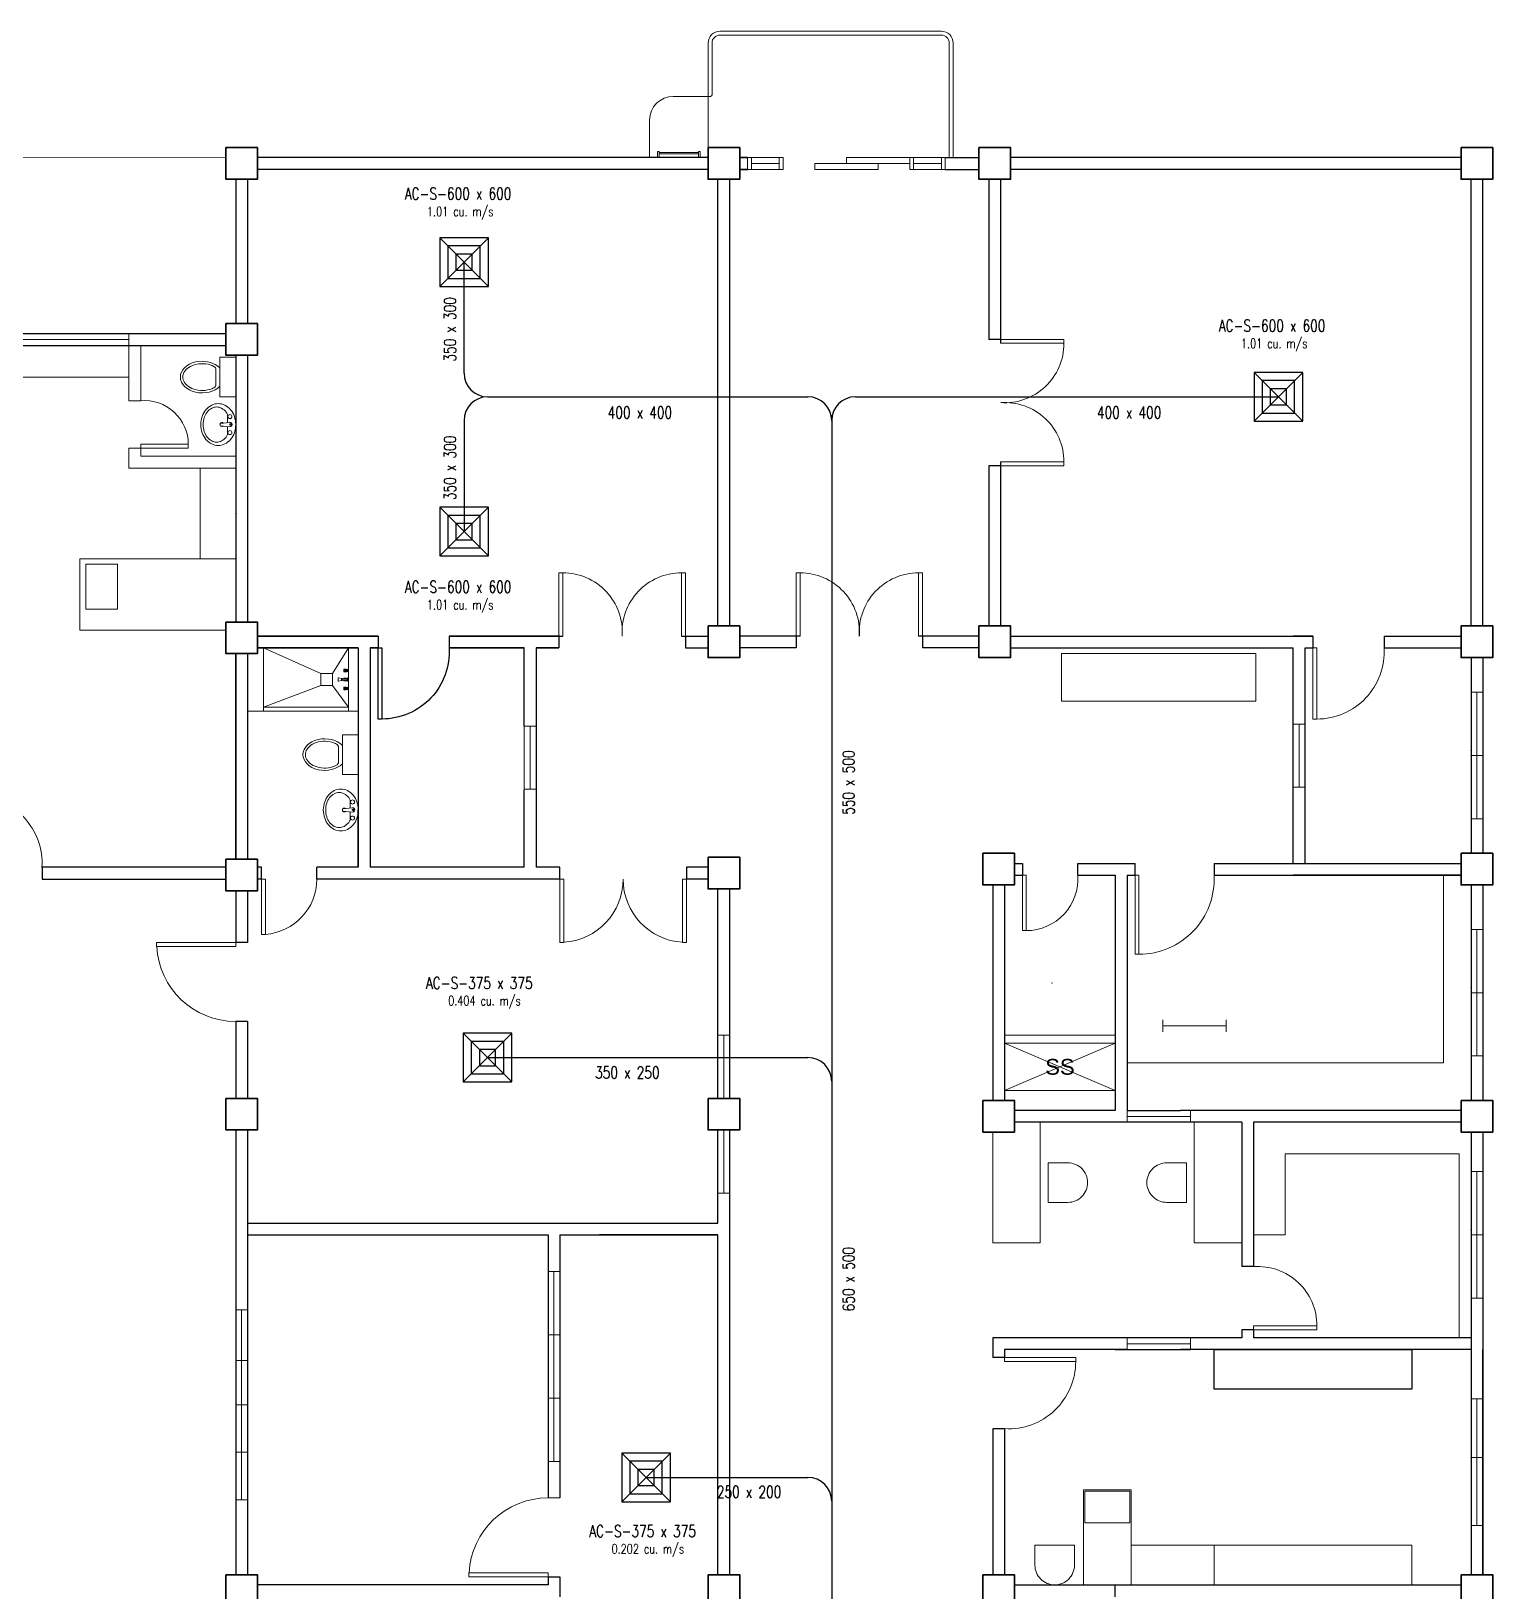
# Model space of a CAD drawing. Header units: millimetres. Extents: x 63005 to 126950, y 36019 to 74749.
# Drawn here: x 63220.82 to 63239.31, y 36254.01 to 36273.74 of the extents above; entities that cross this region are included whole.
import ezdxf

# ---------------------------------------------------------------- set-up
doc = ezdxf.new("R2010")
doc.units = ezdxf.units.MM
doc.header["$LTSCALE"] = 0.04
for name, color, linetype in [('ahu line', 150, 'Continuous'), ('diffuser', 7, 'Continuous'), ('ducting label', 7, 'Continuous'), ('Legends', 7, 'Continuous')]:
    doc.layers.add(name, color=color, linetype=linetype)
doc.layers.get('Legends').off()
doc.styles.add('Arch-Dim', font='simplex.shx', dxfattribs={"width": 0.75})
doc.styles.add('SWISSLT175', font='swissl.ttf', dxfattribs={"height": 0.175})

# ---------------------------------------------------------------- blocks, each defined once
blk = doc.blocks.new('dr 900')
at = {"ltscale": 0.03}
blk.add_lwpolyline([(0, 0), (0.05, 0), (0.05, 0.9), (0, 0.9)], close=True, dxfattribs=at)
blk.add_arc((0.05, 0.049), 0.851, 356.7268, 90, dxfattribs=at)
blk = doc.blocks.new('AC-S-12')
at = {"layer": 'diffuser', "color": 30}
for p, q in [((-0.15, 0.15), (0.15, -0.15)), ((0.15, 0.15), (-0.15, -0.15)), ((-0.15, 0.15), (-0.15, -0.15)), ((0.15, 0.15), (-0.15, 0.15)), ((-0.1, 0.1), (-0.1, -0.1)), ((0.1, 0.1), (-0.1, 0.1)), ((0.1, -0.1), (0.1, 0.1)), ((0.15, -0.15), (0.15, 0.15)), ((-0.05, 0.05), (-0.05, -0.05)), ((0.05, 0.05), (-0.05, 0.05)), ((0.05, -0.05), (0.05, 0.05)), ((-0.05, -0.05), (0.05, -0.05)), ((-0.15, -0.15), (0.15, -0.15)), ((-0.1, -0.1), (0.1, -0.1))]:
    blk.add_line(p, q, dxfattribs=at)
for points in [[(-0.3582, 0.3582, 0, 0.0447, 0), (-0.2951, 0.295, 0, 0, 0), (-0.15, 0.15, 0, 0, 0)], [(0.3582, 0.3582, 0, 0.0447, 0), (0.2951, 0.295, 0, 0, 0), (0.15, 0.15, 0, 0, 0)], [(-0.3582, -0.3582, 0, 0.0447, 0), (-0.2951, -0.295, 0, 0, 0), (-0.15, -0.15, 0, 0, 0)], [(0.3582, -0.3582, 0, 0.0447, 0), (0.2951, -0.295, 0, 0, 0), (0.15, -0.15, 0, 0, 0)]]:
    blk.add_lwpolyline(points, format="xyseb", dxfattribs=at)
blk = doc.blocks.new('fcu')
at = {"layer": 'diffuser', "xscale": 2.052644456280903, "yscale": 2.052644456280903, "zscale": 2.052644456280903}
blk.add_blockref('AC-S-12', (0, 0), dxfattribs=at)

msp = doc.modelspace()

# ---------------------------------------------------------------- linework, layer by layer
at = {"color": 8, "lineweight": 9}
for p, q in [((63228.94, 36272.911), (63229.41, 36272.911)), ((63229.38, 36272.738), (63229.38, 36272.263)), ((63228.64, 36272.136), (63228.64, 36272.611)), ((63223.28, 36272.136), (63207.955, 36272.135)), ((63228.76, 36272.214), (63228.74, 36272.214)), ((63228.74, 36272.214), (63228.74, 36272.133)), ((63228.76, 36272.134), (63228.76, 36272.214)), ((63229.01, 36272.203), (63228.76, 36272.203)), ((63229.01, 36272.183), (63228.76, 36272.183)), ((63229.01, 36272.203), (63229.26, 36272.203)), ((63229.01, 36272.183), (63229.26, 36272.183)), ((63229.26, 36272.133), (63229.26, 36272.213)), ((63229.26, 36272.213), (63229.28, 36272.213)), ((63229.28, 36272.213), (63229.28, 36272.133)), ((63222.055, 36269.836), (63219.955, 36269.838)), ((63222.055, 36269.761), (63222.055, 36269.911)), ((63222.055, 36269.761), (63222.205, 36269.761)), ((63223.205, 36269.611), (63223.405, 36269.611)), ((63223.205, 36269.111), (63223.205, 36269.611)), ((63223.405, 36269.638), (63223.405, 36268.361)), ((63223.405, 36269.611), (63223.405, 36269.111)), ((63223.155, 36269.27), (63223.155, 36269.451)), ((63223.405, 36269.111), (63223.205, 36269.111)), ((63223.208, 36268.775), (63223.329, 36268.788)), ((63223.208, 36268.746), (63223.329, 36268.733)), ((63223.755, 36265.936), (63223.755, 36265.136)), ((63224.83, 36265.936), (63224.83, 36265.136)), ((63239.03, 36265.173), (63239.03, 36265.813)), ((63239.18, 36265.173), (63239.18, 36265.813)), ((63224.772, 36265.662), (63224.772, 36265.636)), ((63224.772, 36265.662), (63224.773, 36265.662)), ((63224.772, 36265.636), (63224.773, 36265.636)), ((63224.773, 36265.662), (63224.775, 36265.666)), ((63224.773, 36265.662), (63224.773, 36265.636)), ((63224.773, 36265.636), (63224.775, 36265.632)), ((63224.775, 36265.666), (63224.775, 36265.632)), ((63224.775, 36265.666), (63224.797, 36265.666)), ((63224.775, 36265.632), (63224.797, 36265.632)), ((63224.784, 36265.662), (63224.796, 36265.662)), ((63224.784, 36265.655), (63224.796, 36265.655)), ((63224.784, 36265.643), (63224.796, 36265.643)), ((63224.784, 36265.636), (63224.796, 36265.636)), ((63224.797, 36265.666), (63224.801, 36265.664)), ((63224.797, 36265.662), (63224.797, 36265.655)), ((63224.797, 36265.636), (63224.797, 36265.643)), ((63224.797, 36265.632), (63224.801, 36265.635)), ((63224.803, 36265.663), (63224.809, 36265.663)), ((63224.803, 36265.635), (63224.809, 36265.635)), ((63224.809, 36265.663), (63224.811, 36265.662)), ((63224.809, 36265.663), (63224.809, 36265.635)), ((63224.809, 36265.635), (63224.811, 36265.636)), ((63224.811, 36265.662), (63224.811, 36265.636)), ((63224.823, 36265.661), (63224.811, 36265.661)), ((63224.823, 36265.638), (63224.811, 36265.638)), ((63224.83, 36265.666), (63224.823, 36265.663)), ((63224.823, 36265.663), (63224.823, 36265.636)), ((63224.83, 36265.632), (63224.823, 36265.636)), ((63224.83, 36265.666), (63224.83, 36265.632)), ((63224.83, 36265.666), (63224.83, 36265.632)), ((63224.83, 36265.666), (63224.83, 36265.666)), ((63224.83, 36265.632), (63224.83, 36265.632)), ((63224.699, 36265.516), (63224.699, 36265.555)), ((63224.745, 36265.548), (63224.703, 36265.556)), ((63224.745, 36265.523), (63224.703, 36265.515)), ((63224.753, 36265.548), (63224.745, 36265.548)), ((63224.745, 36265.548), (63224.745, 36265.523)), ((63224.745, 36265.548), (63224.745, 36265.523)), ((63224.745, 36265.523), (63224.753, 36265.523)), ((63224.753, 36265.523), (63224.753, 36265.548)), ((63224.753, 36265.543), (63224.815, 36265.543)), ((63224.815, 36265.528), (63224.753, 36265.528)), ((63224.772, 36265.549), (63224.772, 36265.543)), ((63224.772, 36265.549), (63224.773, 36265.549)), ((63224.772, 36265.528), (63224.772, 36265.522)), ((63224.772, 36265.522), (63224.773, 36265.522)), ((63224.772, 36265.435), (63224.773, 36265.435)), ((63224.772, 36265.435), (63224.772, 36265.409)), ((63224.772, 36265.409), (63224.773, 36265.409)), ((63224.773, 36265.549), (63224.775, 36265.552)), ((63224.773, 36265.549), (63224.773, 36265.543)), ((63224.773, 36265.528), (63224.773, 36265.522)), ((63224.773, 36265.522), (63224.775, 36265.519)), ((63224.773, 36265.435), (63224.775, 36265.439)), ((63224.773, 36265.435), (63224.773, 36265.409)), ((63224.773, 36265.409), (63224.775, 36265.405)), ((63224.775, 36265.552), (63224.775, 36265.543)), ((63224.775, 36265.552), (63224.797, 36265.552)), ((63224.775, 36265.528), (63224.775, 36265.519)), ((63224.775, 36265.519), (63224.797, 36265.519)), ((63224.775, 36265.439), (63224.797, 36265.439)), ((63224.775, 36265.439), (63224.775, 36265.405)), ((63224.775, 36265.405), (63224.797, 36265.405)), ((63224.784, 36265.549), (63224.796, 36265.549)), ((63224.784, 36265.522), (63224.796, 36265.522)), ((63224.784, 36265.435), (63224.796, 36265.435)), ((63224.784, 36265.428), (63224.796, 36265.428)), ((63224.784, 36265.416), (63224.796, 36265.416)), ((63224.784, 36265.409), (63224.796, 36265.409)), ((63224.797, 36265.552), (63224.801, 36265.55)), ((63224.797, 36265.549), (63224.797, 36265.543)), ((63224.797, 36265.522), (63224.797, 36265.528)), ((63224.797, 36265.519), (63224.801, 36265.521)), ((63224.797, 36265.439), (63224.801, 36265.436)), ((63224.797, 36265.435), (63224.797, 36265.428)), ((63224.797, 36265.409), (63224.797, 36265.416)), ((63224.797, 36265.405), (63224.801, 36265.407)), ((63224.803, 36265.55), (63224.809, 36265.55)), ((63224.803, 36265.521), (63224.809, 36265.521)), ((63224.803, 36265.436), (63224.809, 36265.436)), ((63224.803, 36265.408), (63224.809, 36265.408)), ((63224.809, 36265.55), (63224.809, 36265.543)), ((63224.809, 36265.55), (63224.811, 36265.549)), ((63224.809, 36265.528), (63224.809, 36265.521)), ((63224.809, 36265.521), (63224.811, 36265.522)), ((63224.809, 36265.436), (63224.809, 36265.408)), ((63224.809, 36265.436), (63224.811, 36265.435)), ((63224.809, 36265.408), (63224.811, 36265.409)), ((63224.811, 36265.549), (63224.811, 36265.543)), ((63224.815, 36265.547), (63224.811, 36265.547)), ((63224.811, 36265.528), (63224.811, 36265.522)), ((63224.815, 36265.524), (63224.811, 36265.524)), ((63224.811, 36265.435), (63224.811, 36265.409)), ((63224.823, 36265.433), (63224.811, 36265.433)), ((63224.823, 36265.411), (63224.811, 36265.411)), ((63224.815, 36265.518), (63224.815, 36265.553)), ((63224.815, 36265.553), (63224.825, 36265.553)), ((63224.815, 36265.543), (63224.815, 36265.528)), ((63224.825, 36265.518), (63224.815, 36265.518)), ((63224.83, 36265.439), (63224.823, 36265.436)), ((63224.823, 36265.436), (63224.823, 36265.408)), ((63224.83, 36265.405), (63224.823, 36265.408)), ((63224.825, 36265.553), (63224.83, 36265.564)), ((63224.825, 36265.518), (63224.825, 36265.553)), ((63224.825, 36265.553), (63224.825, 36265.518)), ((63224.83, 36265.507), (63224.825, 36265.518)), ((63224.83, 36265.564), (63224.83, 36265.507)), ((63224.83, 36265.439), (63224.83, 36265.439)), ((63224.83, 36265.439), (63224.83, 36265.405)), ((63224.83, 36265.439), (63224.83, 36265.405)), ((63224.83, 36265.405), (63224.83, 36265.405)), ((63239.03, 36264.575), (63239.03, 36265.375)), ((63239.03, 36265.375), (63239.18, 36265.375)), ((63239.105, 36265.375), (63239.105, 36263.775)), ((63239.18, 36265.375), (63239.18, 36263.775)), ((63239.18, 36264.037), (63239.18, 36265.237)), ((63223.755, 36265.136), (63223.555, 36265.136)), ((63227.205, 36264.548), (63227.205, 36265.048)), ((63236.78, 36264.16), (63236.78, 36265.036)), ((63236.93, 36264.573), (63236.93, 36265.073)), ((63239.03, 36263.973), (63239.03, 36265.173)), ((63239.18, 36263.973), (63239.18, 36265.173)), ((63224.955, 36264.836), (63224.755, 36264.836)), ((63224.755, 36264.836), (63224.755, 36264.336)), ((63224.955, 36264.336), (63224.955, 36264.836)), ((63227.055, 36264.135), (63227.055, 36264.948)), ((63227.205, 36264.948), (63227.055, 36264.948)), ((63227.13, 36264.948), (63227.13, 36264.148)), ((63236.93, 36264.973), (63236.78, 36264.973)), ((63236.855, 36264.973), (63236.855, 36264.173)), ((63224.705, 36264.676), (63224.705, 36264.495)), ((63227.205, 36264.548), (63227.205, 36264.048)), ((63236.93, 36264.573), (63236.93, 36264.073)), ((63239.03, 36264.575), (63239.18, 36264.575)), ((63224.755, 36264.336), (63224.955, 36264.336)), ((63227.205, 36264.148), (63227.055, 36264.148)), ((63236.93, 36264.173), (63236.78, 36264.173)), ((63224.758, 36263.9), (63224.879, 36263.913)), ((63224.758, 36263.871), (63224.879, 36263.858)), ((63239.18, 36263.775), (63239.03, 36263.775)), ((63238.68, 36260.686), (63238.68, 36263.061)), ((63239.03, 36262.298), (63239.03, 36262.938)), ((63239.18, 36262.298), (63239.18, 36262.938)), ((63239.03, 36261.575), (63239.03, 36262.375)), ((63239.03, 36262.375), (63239.18, 36262.375)), ((63239.03, 36262.298), (63239.03, 36261.098)), ((63239.105, 36262.375), (63239.105, 36260.775)), ((63239.18, 36262.375), (63239.18, 36260.775)), ((63239.18, 36262.298), (63239.18, 36261.098)), ((63239.18, 36261.037), (63239.18, 36262.237)), ((63239.03, 36261.575), (63239.18, 36261.575)), ((63235.132, 36261.082), (63235.132, 36261.232)), ((63235.932, 36261.157), (63235.132, 36261.157)), ((63235.932, 36261.082), (63235.932, 36261.232)), ((63229.655, 36261.039), (63229.505, 36261.039)), ((63229.58, 36261.039), (63229.58, 36260.239)), ((63233.13, 36261.036), (63234.53, 36261.036)), ((63233.13, 36260.936), (63234.53, 36260.336)), ((63234.53, 36260.936), (63233.13, 36260.336)), ((63238.68, 36260.686), (63234.68, 36260.686)), ((63239.18, 36260.775), (63239.03, 36260.775)), ((63233.13, 36260.336), (63234.53, 36260.336)), ((63229.655, 36260.239), (63229.505, 36260.239)), ((63234.68, 36259.936), (63234.68, 36260.086)), ((63235.48, 36259.936), (63235.48, 36260.086)), ((63235.48, 36260.011), (63234.68, 36260.011)), ((63229.655, 36259.839), (63229.505, 36259.839)), ((63229.58, 36259.839), (63229.58, 36259.039)), ((63239.03, 36257.211), (63239.03, 36259.813)), ((63239.18, 36259.173), (63239.18, 36259.813)), ((63239.03, 36258.512), (63239.03, 36259.312)), ((63239.03, 36259.312), (63239.18, 36259.312)), ((63239.105, 36259.312), (63239.105, 36257.712)), ((63239.18, 36259.312), (63239.18, 36257.712)), ((63239.18, 36257.973), (63239.18, 36259.173)), ((63229.655, 36259.039), (63229.505, 36259.039)), ((63239.03, 36258.512), (63239.18, 36258.512)), ((63227.355, 36257.248), (63227.355, 36258.048)), ((63227.355, 36258.048), (63227.505, 36258.048)), ((63227.43, 36258.048), (63227.43, 36255.648)), ((63239.18, 36257.973), (63239.18, 36257.211)), ((63239.18, 36257.712), (63239.03, 36257.712)), ((63223.405, 36257.562), (63223.555, 36257.562)), ((63223.405, 36256.362), (63223.405, 36257.562)), ((63223.48, 36255.162), (63223.48, 36257.562)), ((63223.555, 36257.562), (63223.555, 36255.162)), ((63227.505, 36257.248), (63227.355, 36257.248)), ((63227.505, 36256.848), (63227.505, 36257.248)), ((63234.68, 36257.061), (63234.68, 36257.211)), ((63235.48, 36257.136), (63234.68, 36257.136)), ((63235.48, 36257.061), (63235.48, 36257.211)), ((63239.18, 36257.211), (63239.18, 36257.061)), ((63223.405, 36256.924), (63223.555, 36256.924)), ((63239.03, 36256.298), (63239.03, 36257.061)), ((63239.18, 36256.298), (63239.18, 36257.061)), ((63227.505, 36256.848), (63227.505, 36256.448)), ((63223.405, 36256.362), (63223.405, 36255.162)), ((63223.405, 36256.362), (63223.555, 36256.362)), ((63227.505, 36256.448), (63227.355, 36256.448)), ((63227.355, 36256.448), (63227.355, 36255.648)), ((63239.18, 36256.437), (63239.03, 36256.437)), ((63239.03, 36256.437), (63239.03, 36254.837)), ((63239.105, 36256.437), (63239.105, 36254.837)), ((63239.18, 36255.637), (63239.18, 36256.437)), ((63239.03, 36255.098), (63239.03, 36256.298)), ((63239.18, 36255.098), (63239.18, 36256.298)), ((63223.405, 36255.762), (63223.555, 36255.762)), ((63227.355, 36255.648), (63227.505, 36255.648)), ((63239.03, 36255.698), (63239.18, 36255.698)), ((63223.555, 36255.162), (63223.405, 36255.162)), ((63227.355, 36255.186), (63227.505, 36255.186)), ((63234.73, 36254.086), (63234.73, 36255.286)), ((63239.03, 36254.837), (63239.18, 36254.837))]:
    msp.add_line(p, q, dxfattribs=at)
at = {"color": 8, "lineweight": 25}
for p, q in [((63229.38, 36272.136), (63223.68, 36272.136)), ((63229.78, 36272.136), (63229.88, 36272.136)), ((63229.78, 36272.136), (63229.88, 36272.136)), ((63229.88, 36272.136), (63229.78, 36272.136)), ((63232.38, 36272.136), (63232.805, 36272.136)), ((63238.905, 36272.136), (63233.205, 36272.136)), ((63229.38, 36271.986), (63223.68, 36271.986)), ((63229.78, 36271.986), (63229.88, 36271.986)), ((63229.88, 36271.986), (63229.78, 36271.986)), ((63232.38, 36271.986), (63232.805, 36271.986)), ((63238.905, 36271.986), (63233.205, 36271.986)), ((63223.405, 36271.863), (63223.405, 36270.038)), ((63223.555, 36271.863), (63223.555, 36270.038)), ((63229.505, 36266.213), (63229.505, 36271.863)), ((63229.655, 36266.213), (63229.655, 36271.863)), ((63232.93, 36271.863), (63232.93, 36269.838)), ((63233.08, 36271.863), (63233.08, 36269.788)), ((63239.03, 36266.213), (63239.03, 36271.863)), ((63239.18, 36266.213), (63239.18, 36271.863)), ((63219.955, 36269.911), (63223.28, 36269.911)), ((63219.955, 36269.761), (63223.28, 36269.761)), ((63233.08, 36269.838), (63232.93, 36269.838)), ((63223.405, 36269.638), (63223.405, 36266.263)), ((63223.555, 36269.638), (63223.555, 36266.263)), ((63223.555, 36269.638), (63223.555, 36266.263)), ((63223.405, 36268.211), (63223.405, 36266.263)), ((63232.93, 36268.238), (63232.93, 36266.213)), ((63233.08, 36268.238), (63232.93, 36268.238)), ((63233.08, 36268.288), (63233.08, 36266.213)), ((63223.68, 36266.086), (63225.205, 36266.086)), ((63225.205, 36266.086), (63223.68, 36266.086)), ((63225.205, 36266.086), (63225.205, 36265.936)), ((63226.105, 36266.086), (63227.543, 36266.086)), ((63227.505, 36266.086), (63226.105, 36266.086)), ((63226.105, 36266.086), (63226.105, 36265.936)), ((63227.493, 36266.086), (63227.493, 36265.936)), ((63229.043, 36266.086), (63229.38, 36266.086)), ((63229.093, 36266.086), (63229.093, 36265.936)), ((63230.543, 36266.086), (63229.78, 36266.086)), ((63230.493, 36266.086), (63230.493, 36265.936)), ((63232.805, 36266.086), (63232.043, 36266.086)), ((63232.093, 36266.086), (63232.093, 36265.936)), ((63233.205, 36266.086), (63237.03, 36266.086)), ((63233.38, 36266.086), (63237.03, 36266.086)), ((63237.03, 36266.086), (63236.78, 36266.086)), ((63237.03, 36266.086), (63237.03, 36265.936)), ((63237.93, 36266.086), (63238.905, 36266.086)), ((63237.93, 36266.086), (63238.905, 36266.086)), ((63237.93, 36266.086), (63237.93, 36265.936)), ((63223.405, 36265.863), (63223.405, 36263.263)), ((63223.405, 36263.263), (63223.405, 36265.863)), ((63223.555, 36265.863), (63223.555, 36263.263)), ((63223.555, 36265.863), (63223.555, 36263.263)), ((63223.68, 36265.936), (63224.955, 36265.936)), ((63224.955, 36265.936), (63223.68, 36265.936)), ((63224.955, 36265.936), (63224.955, 36263.161)), ((63225.105, 36265.936), (63225.205, 36265.936)), ((63225.105, 36265.936), (63225.105, 36263.161)), ((63225.205, 36265.936), (63225.105, 36265.936)), ((63226.105, 36265.936), (63227.055, 36265.936)), ((63227.055, 36265.936), (63226.105, 36265.936)), ((63227.055, 36264.948), (63227.055, 36265.936)), ((63227.205, 36265.936), (63227.493, 36265.936)), ((63227.493, 36265.936), (63227.205, 36265.936)), ((63227.205, 36265.936), (63227.205, 36263.161)), ((63229.093, 36265.936), (63229.38, 36265.936)), ((63230.493, 36265.936), (63229.78, 36265.936)), ((63232.805, 36265.936), (63232.093, 36265.936)), ((63233.205, 36265.936), (63236.78, 36265.936)), ((63233.38, 36265.936), (63236.78, 36265.936)), ((63236.78, 36263.211), (63236.78, 36265.936)), ((63236.78, 36264.961), (63236.78, 36265.936)), ((63236.93, 36265.936), (63237.03, 36265.936)), ((63236.93, 36265.936), (63237.03, 36265.936)), ((63236.93, 36263.211), (63236.93, 36265.936)), ((63236.93, 36264.961), (63236.93, 36265.936)), ((63237.93, 36265.936), (63238.905, 36265.936)), ((63237.93, 36265.936), (63238.905, 36265.936)), ((63239.03, 36265.813), (63239.03, 36263.338)), ((63239.18, 36265.813), (63239.18, 36263.338)), ((63227.055, 36263.161), (63227.055, 36264.135)), ((63224.955, 36263.161), (63224.955, 36263.886)), ((63239.03, 36263.973), (63239.03, 36263.338)), ((63239.18, 36263.973), (63239.18, 36263.338)), ((63223.28, 36263.161), (63220.955, 36263.161)), ((63220.955, 36263.161), (63220.955, 36263.011)), ((63223.73, 36263.161), (63223.68, 36263.161)), ((63223.73, 36263.011), (63223.73, 36263.161)), ((63224.955, 36263.161), (63224.43, 36263.161)), ((63224.955, 36263.161), (63224.855, 36263.161)), ((63227.055, 36263.161), (63225.105, 36263.161)), ((63227.505, 36263.161), (63227.205, 36263.161)), ((63227.505, 36263.011), (63227.505, 36263.161)), ((63229.38, 36263.161), (63229.105, 36263.161)), ((63229.105, 36263.161), (63229.105, 36263.011)), ((63233.255, 36263.211), (63233.355, 36263.211)), ((63233.255, 36263.211), (63233.355, 36263.211)), ((63233.255, 36263.061), (63233.355, 36263.061)), ((63233.255, 36263.061), (63233.355, 36263.061)), ((63234.055, 36263.211), (63234.78, 36263.211)), ((63234.055, 36263.061), (63234.055, 36263.211)), ((63234.055, 36263.061), (63234.53, 36263.061)), ((63234.13, 36263.211), (63234.78, 36263.211)), ((63234.13, 36263.061), (63234.53, 36263.061)), ((63234.68, 36263.061), (63234.78, 36263.061)), ((63234.68, 36263.061), (63234.78, 36263.061)), ((63234.78, 36263.061), (63234.78, 36263.211)), ((63234.78, 36263.061), (63234.78, 36263.211)), ((63235.78, 36263.211), (63236.78, 36263.211)), ((63235.78, 36263.211), (63236.78, 36263.211)), ((63235.78, 36263.211), (63235.78, 36263.061)), ((63235.78, 36263.061), (63238.905, 36263.061)), ((63235.78, 36263.061), (63238.905, 36263.061)), ((63236.78, 36263.211), (63238.905, 36263.211)), ((63238.905, 36263.061), (63236.78, 36263.061)), ((63236.93, 36263.211), (63238.905, 36263.211)), ((63220.955, 36263.011), (63223.28, 36263.011)), ((63223.405, 36262.863), (63223.405, 36262.211)), ((63223.555, 36262.863), (63223.555, 36262.211)), ((63223.73, 36263.011), (63223.68, 36263.011)), ((63227.505, 36263.011), (63224.43, 36263.011)), ((63229.38, 36263.011), (63229.105, 36263.011)), ((63229.505, 36260.239), (63229.505, 36262.888)), ((63229.655, 36260.239), (63229.655, 36262.888)), ((63239.03, 36262.938), (63239.03, 36260.213)), ((63239.18, 36262.938), (63239.18, 36260.213)), ((63223.555, 36262.211), (63223.405, 36262.211)), ((63223.405, 36261.211), (63223.405, 36260.239)), ((63223.555, 36261.211), (63223.405, 36261.211)), ((63223.555, 36261.211), (63223.555, 36260.239)), ((63239.03, 36261.098), (63239.03, 36260.213)), ((63239.18, 36261.098), (63239.18, 36260.213)), ((63234.53, 36260.086), (63233.255, 36260.086)), ((63234.68, 36260.086), (63235.356, 36260.086)), ((63238.905, 36260.086), (63235.356, 36260.086)), ((63234.48, 36259.936), (63233.255, 36259.936)), ((63235.356, 36259.936), (63234.48, 36259.936)), ((63236.13, 36259.936), (63235.356, 36259.936)), ((63236.13, 36259.936), (63236.13, 36258.111)), ((63238.905, 36259.936), (63236.28, 36259.936)), ((63236.28, 36259.936), (63236.28, 36258.111)), ((63223.405, 36259.839), (63223.405, 36258.511)), ((63223.555, 36259.839), (63223.555, 36258.661)), ((63229.505, 36258.661), (63229.505, 36259.839)), ((63229.655, 36258.511), (63229.655, 36259.839)), ((63239.03, 36259.813), (63239.03, 36254.213)), ((63239.18, 36259.813), (63239.18, 36254.213)), ((63223.405, 36258.511), (63223.405, 36254.213)), ((63223.555, 36258.661), (63229.505, 36258.661)), ((63223.555, 36258.661), (63223.555, 36258.511)), ((63223.555, 36258.511), (63227.355, 36258.511)), ((63223.555, 36258.511), (63223.555, 36254.213)), ((63227.355, 36258.511), (63227.355, 36255.186)), ((63227.505, 36258.511), (63229.505, 36258.511)), ((63227.505, 36258.511), (63227.505, 36255.186)), ((63229.505, 36258.511), (63228.005, 36258.511)), ((63229.505, 36254.214), (63229.505, 36258.511)), ((63229.655, 36254.214), (63229.655, 36258.511)), ((63236.28, 36258.111), (63236.13, 36258.111)), ((63232.98, 36257.211), (63232.98, 36256.961)), ((63234.68, 36257.211), (63232.98, 36257.211)), ((63235.48, 36257.211), (63234.53, 36257.211)), ((63236.13, 36257.211), (63235.356, 36257.211)), ((63236.13, 36257.311), (63236.13, 36257.211)), ((63236.28, 36257.311), (63236.13, 36257.311)), ((63236.28, 36257.311), (63236.28, 36257.211)), ((63239.03, 36257.211), (63236.28, 36257.211)), ((63233.13, 36256.961), (63232.98, 36256.961)), ((63233.13, 36257.061), (63233.13, 36256.961)), ((63234.68, 36257.061), (63233.13, 36257.061)), ((63234.53, 36257.061), (63235.48, 36257.061)), ((63239.03, 36257.061), (63235.356, 36257.061)), ((63239.18, 36254.213), (63239.18, 36257.061)), ((63232.98, 36256.061), (63232.98, 36254.213)), ((63233.13, 36256.061), (63232.98, 36256.061)), ((63233.13, 36256.061), (63233.13, 36254.213)), ((63239.03, 36255.098), (63239.03, 36254.213)), ((63239.18, 36255.098), (63239.18, 36254.213)), ((63227.355, 36254.186), (63227.355, 36254.086)), ((63227.355, 36254.186), (63227.505, 36254.186)), ((63227.505, 36254.186), (63227.505, 36254.086)), ((63227.355, 36254.086), (63223.68, 36254.086)), ((63227.505, 36254.086), (63227.505, 36253.936)), ((63234.53, 36253.936), (63234.53, 36254.086))]:
    msp.add_line(p, q, dxfattribs=at)
at = {"color": 8, "lineweight": 13}
for p, q in [((63229.88, 36272.136), (63229.88, 36271.986)), ((63230.28, 36272.136), (63229.93, 36272.136)), ((63231.98, 36272.136), (63232.33, 36272.136)), ((63229.93, 36272.061), (63230.28, 36272.061)), ((63230.28, 36271.986), (63229.93, 36271.986)), ((63232.33, 36272.061), (63231.98, 36272.061)), ((63231.98, 36271.986), (63232.33, 36271.986)), ((63223.73, 36263.011), (63223.73, 36262.311)), ((63223.73, 36263.011), (63223.78, 36263.011)), ((63223.78, 36262.311), (63223.78, 36263.011)), ((63227.505, 36263.011), (63227.505, 36262.211)), ((63227.555, 36263.011), (63227.505, 36263.011)), ((63227.555, 36262.211), (63227.555, 36263.011)), ((63229.055, 36262.211), (63229.055, 36263.011)), ((63229.055, 36263.011), (63229.105, 36263.011)), ((63229.105, 36263.011), (63229.105, 36262.211)), ((63223.73, 36262.311), (63223.78, 36262.311)), ((63223.405, 36262.211), (63222.405, 36262.211)), ((63222.405, 36262.211), (63222.405, 36262.161)), ((63222.405, 36262.161), (63223.405, 36262.161)), ((63223.405, 36262.161), (63223.405, 36262.211)), ((63227.505, 36262.211), (63227.555, 36262.211)), ((63229.105, 36262.211), (63229.055, 36262.211)), ((63226.355, 36254.186), (63226.355, 36254.236)), ((63226.355, 36254.236), (63227.355, 36254.236)), ((63227.355, 36254.186), (63226.355, 36254.186)), ((63227.355, 36254.236), (63227.355, 36254.186))]:
    msp.add_line(p, q, dxfattribs=at)
at = {"color": 8, "lineweight": 9, "ltscale": 0.4}
for p, q in [((63222.055, 36269.061), (63222.055, 36269.761)), ((63222.205, 36269.061), (63222.205, 36269.761)), ((63222.055, 36269.361), (63219.83, 36269.361)), ((63222.205, 36269.061), (63222.055, 36269.061)), ((63222.205, 36268.461), (63222.055, 36268.461)), ((63222.055, 36268.461), (63222.055, 36268.211)), ((63222.205, 36268.461), (63222.205, 36268.361)), ((63223.405, 36268.361), (63222.205, 36268.361)), ((63223.405, 36268.361), (63222.205, 36268.361)), ((63223.405, 36268.211), (63222.055, 36268.211)), ((63233.58, 36259.936), (63233.58, 36258.411)), ((63235.53, 36259.936), (63235.53, 36258.411)), ((63232.98, 36259.813), (63232.98, 36258.411)), ((63238.88, 36259.536), (63236.68, 36259.536)), ((63236.68, 36259.536), (63236.68, 36258.511)), ((63238.88, 36259.536), (63238.88, 36257.211)), ((63236.68, 36258.511), (63236.28, 36258.511)), ((63233.58, 36258.411), (63232.98, 36258.411)), ((63235.53, 36258.411), (63236.13, 36258.411))]:
    msp.add_line(p, q, dxfattribs=at)
at = {"color": 8, "lineweight": 13, "ltscale": 0.4}
msp.add_line((63222.205, 36268.511), (63222.205, 36268.461), dxfattribs=at)
at = {"color": 8, "lineweight": 9, "ltscale": 0.3}
for p, q in [((63224.48, 36265.611), (63223.755, 36265.936)), ((63224.63, 36265.611), (63224.83, 36265.936)), ((63224.48, 36265.461), (63223.755, 36265.186)), ((63224.63, 36265.461), (63224.83, 36265.186)), ((63233.13, 36260.936), (63234.53, 36260.936))]:
    msp.add_line(p, q, dxfattribs=at)
at = {"color": 8, "lineweight": 25, "ltscale": 0.3}
for p, q in [((63224.43, 36263.011), (63224.43, 36263.161)), ((63233.355, 36263.211), (63233.355, 36263.061)), ((63234.53, 36263.061), (63234.53, 36260.086)), ((63234.68, 36263.061), (63234.68, 36260.086)), ((63232.98, 36262.938), (63232.98, 36260.213)), ((63233.13, 36262.938), (63233.13, 36260.213)), ((63233.255, 36254.086), (63238.905, 36254.086)), ((63234.53, 36254.086), (63238.905, 36254.086))]:
    msp.add_line(p, q, dxfattribs=at)
at = {"color": 8, "lineweight": 9, "transparency": 33554687}
for points in [[(63232.48, 36272.136), (63232.48, 36273.586, 0.414214), (63232.33, 36273.736), (63229.53, 36273.736, 0.414214), (63229.38, 36273.586), (63229.38, 36272.261), (63229.38, 36272.911)], [(63232.43, 36272.136), (63232.43, 36273.586, 0.414214), (63232.33, 36273.686), (63229.53, 36273.686, 0.414214), (63229.43, 36273.586), (63229.43, 36272.931)]]:
    msp.add_lwpolyline(points, format="xyb", dxfattribs=at)
at = {"color": 8, "lineweight": 35}
for points in [[(63223.28, 36272.263), (63223.68, 36272.263), (63223.68, 36271.863), (63223.28, 36271.863)], [(63229.38, 36272.263), (63229.78, 36272.263), (63229.78, 36271.863), (63229.38, 36271.863)], [(63232.805, 36272.263), (63233.205, 36272.263), (63233.205, 36271.863), (63232.805, 36271.863)], [(63238.905, 36272.263), (63239.305, 36272.263), (63239.305, 36271.863), (63238.905, 36271.863)], [(63223.28, 36270.038), (63223.68, 36270.038), (63223.68, 36269.638), (63223.28, 36269.638)], [(63223.28, 36266.263), (63223.68, 36266.263), (63223.68, 36265.863), (63223.28, 36265.863)], [(63229.38, 36266.213), (63229.78, 36266.213), (63229.78, 36265.813), (63229.38, 36265.813)], [(63232.805, 36266.213), (63233.205, 36266.213), (63233.205, 36265.813), (63232.805, 36265.813)], [(63238.905, 36266.213), (63239.305, 36266.213), (63239.305, 36265.813), (63238.905, 36265.813)], [(63223.28, 36263.263), (63223.68, 36263.263), (63223.68, 36262.863), (63223.28, 36262.863)], [(63229.38, 36263.288), (63229.78, 36263.288), (63229.78, 36262.888), (63229.38, 36262.888)], [(63232.855, 36263.338), (63233.255, 36263.338), (63233.255, 36262.938), (63232.855, 36262.938)], [(63238.905, 36263.338), (63239.305, 36263.338), (63239.305, 36262.938), (63238.905, 36262.938)], [(63223.28, 36260.239), (63223.68, 36260.239), (63223.68, 36259.839), (63223.28, 36259.839)], [(63229.38, 36260.239), (63229.78, 36260.239), (63229.78, 36259.839), (63229.38, 36259.839)], [(63232.855, 36260.213), (63233.255, 36260.213), (63233.255, 36259.813), (63232.855, 36259.813)], [(63238.905, 36260.213), (63239.305, 36260.213), (63239.305, 36259.813), (63238.905, 36259.813)], [(63223.28, 36254.213), (63223.68, 36254.213), (63223.68, 36253.813), (63223.28, 36253.813)], [(63229.38, 36254.214), (63229.78, 36254.214), (63229.78, 36253.814), (63229.38, 36253.814)], [(63232.855, 36254.213), (63233.255, 36254.213), (63233.255, 36253.813), (63232.855, 36253.813)], [(63238.905, 36254.213), (63239.305, 36254.213), (63239.305, 36253.813), (63238.905, 36253.813)]]:
    msp.add_lwpolyline(points, close=True, dxfattribs=at)
at = {"color": 8, "lineweight": 13}
for points in [[(63229.93, 36272.136), (63229.93, 36271.986), (63229.88, 36271.986), (63229.88, 36272.136)], [(63230.33, 36272.136), (63230.33, 36271.986), (63230.28, 36271.986), (63230.28, 36272.136)], [(63231.93, 36272.136), (63231.13, 36272.136), (63231.13, 36272.061), (63231.93, 36272.061)], [(63231.93, 36272.136), (63231.93, 36271.986), (63231.98, 36271.986), (63231.98, 36272.136)], [(63232.33, 36272.136), (63232.33, 36271.986), (63232.38, 36271.986), (63232.38, 36272.136)], [(63231.53, 36272.061), (63230.73, 36272.061), (63230.73, 36271.986), (63231.53, 36271.986)], [(63234.78, 36263.061), (63234.83, 36263.061), (63234.83, 36262.061), (63234.78, 36262.061)]]:
    msp.add_lwpolyline(points, close=True, dxfattribs=at)
at = {"color": 8, "lineweight": 9}
for points in [[(63219.955, 36269.911), (63222.055, 36269.911), (63222.055, 36269.761), (63219.955, 36269.761)], [(63233.851, 36265.264), (63236.309, 36265.264), (63236.309, 36265.864), (63233.851, 36265.864)], [(63239.03, 36265.375), (63239.18, 36265.375), (63239.18, 36263.775), (63239.03, 36263.775)], [(63227.055, 36264.948), (63227.205, 36264.948), (63227.205, 36264.148), (63227.055, 36264.148)], [(63227.055, 36264.948), (63227.205, 36264.948), (63227.205, 36264.148), (63227.055, 36264.148)], [(63236.78, 36264.973), (63236.93, 36264.973), (63236.93, 36264.173), (63236.78, 36264.173)], [(63239.03, 36262.375), (63239.18, 36262.375), (63239.18, 36260.775), (63239.03, 36260.775)], [(63229.505, 36261.039), (63229.655, 36261.039), (63229.655, 36260.239), (63229.505, 36260.239)], [(63234.68, 36260.086), (63235.48, 36260.086), (63235.48, 36259.936), (63234.68, 36259.936)], [(63229.505, 36259.839), (63229.655, 36259.839), (63229.655, 36259.039), (63229.505, 36259.039)], [(63239.03, 36259.312), (63239.18, 36259.312), (63239.18, 36257.712), (63239.03, 36257.712)], [(63227.355, 36258.048), (63227.505, 36258.048), (63227.505, 36255.648), (63227.355, 36255.648)], [(63223.405, 36255.162), (63223.405, 36257.562), (63223.555, 36257.562), (63223.555, 36255.162)], [(63223.405, 36257.562), (63223.555, 36257.562), (63223.555, 36255.162), (63223.405, 36255.162)], [(63234.68, 36257.211), (63235.48, 36257.211), (63235.48, 36257.061), (63234.68, 36257.061)], [(63239.03, 36256.437), (63239.18, 36256.437), (63239.18, 36254.837), (63239.03, 36254.837)], [(63234.73, 36255.286), (63234.73, 36254.086), (63234.13, 36254.086), (63234.13, 36255.286)], [(63234.73, 36254.586), (63234.73, 36254.086), (63235.78, 36254.086), (63235.78, 36254.586)]]:
    msp.add_lwpolyline(points, close=True, dxfattribs=at)
at = {"color": 8, "lineweight": 13, "ltscale": 0.03}
for points in [[(63233.08, 36269.838), (63233.08, 36269.788), (63233.88, 36269.788), (63233.88, 36269.838)], [(63222.205, 36268.461), (63222.205, 36268.511), (63222.805, 36268.511), (63222.805, 36268.461)], [(63233.08, 36268.238), (63233.08, 36268.288), (63233.88, 36268.288), (63233.88, 36268.238)], [(63227.493, 36266.086), (63227.543, 36266.086), (63227.543, 36266.886), (63227.493, 36266.886)], [(63229.093, 36266.086), (63229.043, 36266.086), (63229.043, 36266.886), (63229.093, 36266.886)], [(63230.493, 36266.086), (63230.543, 36266.086), (63230.543, 36266.886), (63230.493, 36266.886)], [(63232.093, 36266.086), (63232.043, 36266.086), (63232.043, 36266.886), (63232.093, 36266.886)], [(63237.03, 36265.936), (63237.08, 36265.936), (63237.08, 36265.036), (63237.03, 36265.036)], [(63233.355, 36263.061), (63233.405, 36263.061), (63233.405, 36262.361), (63233.355, 36262.361)], [(63236.28, 36257.311), (63236.28, 36257.361), (63237.08, 36257.361), (63237.08, 36257.311)], [(63233.13, 36256.961), (63233.13, 36256.911), (63234.03, 36256.911), (63234.03, 36256.961)]]:
    msp.add_lwpolyline(points, close=True, dxfattribs=at)
at = {"color": 8, "lineweight": 9}
for points in [[(63223.184, 36268.496, -0.11576), (63223.102, 36268.515, -0.104047), (63223.028, 36268.573, -0.090875), (63222.981, 36268.657, -0.083344), (63222.963, 36268.761, -0.083344), (63222.981, 36268.864, -0.090875), (63223.028, 36268.948, -0.104047), (63223.102, 36269.006, -0.11576), (63223.184, 36269.026, -0.11576), (63223.267, 36269.006, -0.104047), (63223.341, 36268.948, -0.090875), (63223.388, 36268.864, -0.083344), (63223.405, 36268.761, -0.083344), (63223.388, 36268.657, -0.090875), (63223.341, 36268.573, -0.104047), (63223.267, 36268.515, -0.11576)], [(63224.734, 36264.151, 0.11576), (63224.652, 36264.131, 0.104047), (63224.578, 36264.073, 0.090875), (63224.531, 36263.989, 0.083344), (63224.513, 36263.886, 0.083344), (63224.531, 36263.782, 0.090875), (63224.578, 36263.698, 0.104047), (63224.652, 36263.64, 0.11576), (63224.734, 36263.621, 0.11576), (63224.817, 36263.64, 0.104047), (63224.891, 36263.698, 0.090875), (63224.938, 36263.782, 0.083344), (63224.955, 36263.886, 0.083344), (63224.938, 36263.989, 0.090875), (63224.891, 36264.073, 0.104047), (63224.817, 36264.131, 0.11576)]]:
    msp.add_lwpolyline(points, format="xyb", close=True, dxfattribs=at)
for points in [[(63223.163, 36268.538, -0.124838), (63223.101, 36268.554, -0.105788), (63223.043, 36268.603, -0.086697), (63223.007, 36268.673, -0.076776), (63222.993, 36268.761, -0.076776), (63223.007, 36268.848, -0.086697), (63223.043, 36268.918, -0.105788), (63223.101, 36268.967, -0.124838), (63223.163, 36268.983, -0.124838), (63223.226, 36268.967, -0.105788), (63223.284, 36268.918, -0.040067), (63223.303, 36268.887), (63223.303, 36268.785, -0.040067)], [(63223.303, 36268.736), (63223.303, 36268.634, -0.040067), (63223.284, 36268.603, -0.105788), (63223.226, 36268.554, -0.124838), (63223.163, 36268.538, -0.124838)], [(63224.713, 36264.108, 0.124838), (63224.651, 36264.092, 0.105788), (63224.593, 36264.043, 0.086697), (63224.557, 36263.973, 0.076776), (63224.543, 36263.886, 0.076776), (63224.557, 36263.798, 0.086697), (63224.593, 36263.728, 0.105788), (63224.651, 36263.679, 0.124838), (63224.713, 36263.663, 0.124838), (63224.776, 36263.679, 0.105788), (63224.834, 36263.728, 0.040067), (63224.853, 36263.759), (63224.853, 36263.861, 0.040067)], [(63224.853, 36263.91), (63224.853, 36264.012, 0.040067), (63224.834, 36264.043, 0.105788), (63224.776, 36264.092, 0.124838), (63224.713, 36264.108, 0.124838)]]:
    msp.add_lwpolyline(points, format="xyb", dxfattribs=at)
at = {"color": 8, "lineweight": 9, "ltscale": 0.3}
for points in [[(63223.405, 36267.061), (63223.405, 36268.211), (63222.955, 36268.211), (63222.955, 36267.061)], [(63221.91, 36266.426), (63221.51, 36266.426), (63221.51, 36266.996), (63221.91, 36266.996)], [(63234.715, 36255.271), (63234.715, 36254.871), (63234.145, 36254.871), (63234.145, 36255.271)]]:
    msp.add_lwpolyline(points, close=True, dxfattribs=at)
for points in [[(63223.405, 36266.263), (63223.405, 36267.061), (63221.435, 36267.061), (63221.435, 36266.161), (63223.28, 36266.161)], [(63224.83, 36265.186), (63223.755, 36265.186), (63223.755, 36265.136), (63224.955, 36265.136), (63224.955, 36265.136)]]:
    msp.add_lwpolyline(points, dxfattribs=at)
at = {"color": 8, "lineweight": 9, "ltscale": 0.03}
msp.add_lwpolyline([(63224.63, 36265.461), (63224.63, 36265.611), (63224.48, 36265.611), (63224.48, 36265.461)], close=True, dxfattribs=at)
at = {"color": 8, "lineweight": 9, "ltscale": 0.6}
for points in [[(63233.93, 36258.923), (63233.68, 36258.923), (63233.68, 36259.423), (63233.93, 36259.423, -0.414214), (63234.18, 36259.173, -0.414214)], [(63235.18, 36258.923), (63235.43, 36258.923), (63235.43, 36259.423), (63235.18, 36259.423, 0.414214), (63234.93, 36259.173, 0.414214)], [(63233.514, 36254.336), (63233.514, 36254.586), (63234.014, 36254.586), (63234.014, 36254.336, -0.414214), (63233.764, 36254.086, -0.414214)]]:
    msp.add_lwpolyline(points, format="xyb", close=True, dxfattribs=at)
at = {"color": 8, "lineweight": 25, "ltscale": 0.4}
msp.add_lwpolyline([(63235.78, 36257.061), (63238.28, 36257.061), (63238.28, 36256.561), (63235.78, 36256.561)], close=True, dxfattribs=at)
at = {"color": 8, "lineweight": 9, "ltscale": 0.4}
msp.add_lwpolyline([(63235.78, 36254.586), (63238.28, 36254.586), (63238.28, 36254.086), (63235.78, 36254.086)], close=True, dxfattribs=at)
at = {"color": 8, "lineweight": 9}
for centre, radius in [((63223.332, 36268.862), 0.0255), ((63223.339, 36268.761), 0.0095), ((63223.332, 36268.659), 0.0255), ((63224.882, 36263.987), 0.0255), ((63224.889, 36263.886), 0.0095), ((63224.882, 36263.784), 0.0255)]:
    msp.add_circle(centre, radius, dxfattribs=at)
for centre, radius, start, end in [((63228.94, 36272.611), 0.3, 90, 180), ((63229.41, 36272.931), 0.02, 270, 0), ((63223.105, 36269.451), 0.05, 0, 61.9916), ((63223.105, 36269.27), 0.05, 298.1501, 0), ((63223.23, 36268.761), 0.025, 161.3793, 198.6207), ((63223.301, 36268.761), 0.0948, 171.2026, 188.7974), ((63223.23, 36268.761), 0.025, 48.7978, 143.6932), ((63223.332, 36268.761), 0.028, 263.7545, 96.2455), ((63223.23, 36268.761), 0.025, 216.3068, 311.2022), ((63224.655, 36264.676), 0.05, 0, 61.8499), ((63224.655, 36264.495), 0.05, 298.0084, 360), ((63224.78, 36263.886), 0.025, 161.3793, 198.6207), ((63224.851, 36263.886), 0.0948, 171.2026, 188.7974), ((63224.78, 36263.886), 0.025, 48.7978, 143.6932), ((63224.78, 36263.886), 0.025, 216.3068, 311.2022), ((63224.882, 36263.886), 0.028, 263.7545, 96.2455)]:
    msp.add_arc(centre, radius, start, end, dxfattribs=at)
at = {"color": 8, "lineweight": 13, "ltscale": 0.03}
for centre, radius, start, end in [((63233.129, 36269.788), 0.752, 266.3048, 0), ((63222.253, 36268.511), 0.552, 0, 94.9791), ((63233.129, 36268.288), 0.752, 0, 93.6952), ((63227.543, 36266.134), 0.752, 356.3048, 90), ((63229.043, 36266.134), 0.752, 90, 183.6952), ((63230.543, 36266.134), 0.752, 356.3048, 90), ((63232.043, 36266.134), 0.752, 90, 183.6952), ((63237.08, 36265.887), 0.851, 270, 3.2732), ((63220.105, 36263.209), 0.851, 356.7268, 90), ((63233.405, 36263.012), 0.652, 270, 4.2422), ((63236.329, 36257.361), 0.752, 0, 93.6952), ((63233.179, 36256.911), 0.851, 266.7268, 0)]:
    msp.add_arc(centre, radius, start, end, dxfattribs=at)
at = {"color": 8, "lineweight": 13}
for centre, radius, start, end in [((63234.83, 36263.012), 0.951, 270, 2.9376), ((63223.73, 36263.011), 0.7, 274.096, 0), ((63227.505, 36263.011), 0.8, 273.5833, 360), ((63229.105, 36263.011), 0.8, 180, 266.4167), ((63223.405, 36262.211), 1, 182.866, 270), ((63227.355, 36254.186), 1, 90, 177.134)]:
    msp.add_arc(centre, radius, start, end, dxfattribs=at)
at = {"color": 8, "lineweight": 9, "extrusion": (0, 0, -1)}
msp.add_ellipse((63222.98, 36269.361), major_axis=(0.275, 0), ratio=0.727273, start_param=0.612555, end_param=5.670631, dxfattribs=at)
at = {"color": 8, "lineweight": 9}
for centre, major_axis, ratio, start_param, end_param in [((63224.785, 36265.675), (0.00896, 0.00896), 1, 3.15309, 3.864175), ((63224.78, 36265.649), (0.00268, 0.00268), 1, 1.643677, 3.068487), ((63224.785, 36265.623), (-0.00896, 0.00896), 1, -0.722807, -0.011722), ((63224.785, 36265.645), (0.00738, 0.00738), 1, 0.858879, 1.643677), ((63224.785, 36265.653), (-0.00738, 0.00738), 1, 1.497691, 2.282489), ((63224.796, 36265.666), (-0.00268, 0.00268), 1, 2.356082, 2.983721), ((63224.796, 36265.651), (0.00268, 0.00268), 1, 0.157647, 0.785286), ((63224.796, 36265.647), (0.00268, 0.00268), 1, 3.926878, 4.554518), ((63224.796, 36265.632), (-0.00268, 0.00268), 1, -1.41315, -0.785511), ((63224.79, 36265.677), (-0.0118, 0.0118), 1, 2.876824, 3.009049), ((63224.791, 36265.644), (-0.00887, 0.00887), 1, 4.509022, 4.870036), ((63224.791, 36265.654), (-0.00887, 0.00887), 1, 2.983721, 3.344735), ((63224.79, 36265.621), (0.0118, 0.0118), 1, 0.132318, 0.264544), ((63224.803, 36265.667), (-0.00268, 0.00268), 1, 1.862141, 2.356082), ((63224.798, 36265.649), (0.00268, 0.00268), 1, 4.915531, 6.079819), ((63224.803, 36265.631), (-0.00268, 0.00268), 1, -0.785511, -0.291569), ((63224.702, 36265.518), (-0.00268, 0.00268), 1, 1.354119, 2.724181), ((63224.78, 36265.422), (0.00268, 0.00268), 1, 1.643677, 3.068487), ((63224.785, 36265.561), (0.00896, 0.00896), 1, 3.15309, 3.864175), ((63224.785, 36265.51), (0.00896, 0.00896), 1, 0.847989, 1.559075), ((63224.785, 36265.448), (0.00896, 0.00896), 1, 3.15309, 3.864175), ((63224.785, 36265.396), (-0.00896, 0.00896), 1, -0.722807, -0.011722), ((63224.785, 36265.418), (0.00738, 0.00738), 1, 0.858879, 1.643677), ((63224.785, 36265.426), (-0.00738, 0.00738), 1, 1.497691, 2.282489), ((63224.796, 36265.552), (0.00268, 0.00268), 1, 3.926878, 4.554518), ((63224.796, 36265.519), (0.00268, 0.00268), 1, 0.157647, 0.785286), ((63224.796, 36265.439), (-0.00268, 0.00268), 1, 2.356082, 2.983721), ((63224.796, 36265.424), (0.00268, 0.00268), 1, 0.157647, 0.785286), ((63224.796, 36265.42), (0.00268, 0.00268), 1, 3.926878, 4.554518), ((63224.796, 36265.405), (-0.00268, 0.00268), 1, -1.41315, -0.785511), ((63224.79, 36265.564), (-0.0118, 0.0118), 1, 2.876824, 3.009049), ((63224.79, 36265.507), (-0.0118, 0.0118), 1, -1.438478, -1.306252), ((63224.79, 36265.45), (0.0118, 0.0118), 1, 4.44762, 4.579846), ((63224.791, 36265.417), (-0.00887, 0.00887), 1, 4.509022, 4.870036), ((63224.791, 36265.427), (-0.00887, 0.00887), 1, 2.983721, 3.344735), ((63224.79, 36265.394), (0.0118, 0.0118), 1, 0.132318, 0.264544), ((63224.803, 36265.553), (0.00268, 0.00268), 1, 3.432937, 3.926878), ((63224.803, 36265.518), (0.00268, 0.00268), 1, 0.785286, 1.279227), ((63224.803, 36265.44), (-0.00268, 0.00268), 1, 1.862141, 2.356082), ((63224.798, 36265.422), (0.00268, 0.00268), 1, 4.915531, 6.079819), ((63224.803, 36265.404), (-0.00268, 0.00268), 1, -0.785511, -0.291569), ((63224.53, 36264.586), (0.275, 0), 0.727273, 0.612555, 5.670631)]:
    msp.add_ellipse(centre, major_axis=major_axis, ratio=ratio, start_param=start_param, end_param=end_param, dxfattribs=at)
at = {"color": 8, "lineweight": 9, "extrusion": (-2.88216e-41, -4.99074e-41, -1)}
msp.add_ellipse((63224.702, 36265.553), major_axis=(-0.00268, 0.00268), ratio=1, start_param=6.066732, end_param=7.436794, dxfattribs=at)
at = {"color": 8, "lineweight": 9}
for points in [[(63223.129, 36269.226), (63223.113, 36269.217), (63223.095, 36269.21), (63223.003, 36269.183), (63222.916, 36269.188), (63222.785, 36269.246), (63222.743, 36269.296), (63222.73, 36269.394), (63222.756, 36269.446), (63222.867, 36269.52), (63222.951, 36269.538), (63223.064, 36269.522), (63223.099, 36269.511), (63223.129, 36269.495)], [(63224.679, 36264.72), (63224.663, 36264.729), (63224.645, 36264.736), (63224.553, 36264.763), (63224.466, 36264.758), (63224.335, 36264.7), (63224.293, 36264.65), (63224.28, 36264.552), (63224.306, 36264.5), (63224.417, 36264.426), (63224.501, 36264.408), (63224.614, 36264.424), (63224.649, 36264.435), (63224.679, 36264.451)]]:
    msp.add_open_spline(points, degree=3, knots=[0.937253, 0.937253, 0.937253, 0.937253, 1.185372, 1.185372, 2.113864, 2.113864, 3.042356, 3.042356, 3.970847, 3.970847, 4.899339, 4.899339, 5.346062, 5.346062, 5.346062, 5.346062], dxfattribs=at)
for p in [(63223.405, 36267.636), (63239.03, 36264.637), (63239.03, 36264.573), (63239.03, 36261.637), (63239.03, 36258.573), (63239.03, 36255.698)]:
    msp.add_point(p, dxfattribs=at)
at = {"color": 8, "lineweight": 9, "ltscale": 0.3}
for p in [(63233.73, 36261.698), (63233.73, 36260.636)]:
    msp.add_point(p, dxfattribs=at)
at = {"layer": 'ahu line', "linetype": 'Continuous'}
for p, q in [((63226.293, 36269.411), (63226.293, 36270.814)), ((63226.593, 36269.111), (63230.643, 36269.111)), ((63231.243, 36269.111), (63236.593, 36269.111)), ((63226.293, 36268.811), (63226.293, 36267.407)), ((63230.943, 36268.811), (63230.943, 36241.81)), ((63226.589, 36260.754), (63230.643, 36260.754))]:
    msp.add_line(p, q, dxfattribs=at)
at = {"layer": 'ahu line', "linetype": 'Continuous', "lineweight": 25}
msp.add_line((63228.595, 36255.444), (63230.643, 36255.444), dxfattribs=at)
at = {"layer": 'ahu line', "linetype": 'Continuous'}
for centre, start, end in [((63226.593, 36269.411), 180, 270), ((63226.593, 36268.811), 90, 180), ((63230.643, 36268.811), 0, 90), ((63231.243, 36268.811), 90, 180), ((63230.643, 36260.454), 0, 90)]:
    msp.add_arc(centre, 0.3, start, end, dxfattribs=at)
at = {"layer": 'ahu line', "linetype": 'Continuous', "lineweight": 25}
msp.add_arc((63230.643, 36255.144), 0.3, 0, 90, dxfattribs=at)

# ---------------------------------------------------------------- block references
at = {"color": 8, "lineweight": 13, "xscale": -1, "rotation": 180}
msp.add_blockref('dr 900', (63225.205, 36265.936), dxfattribs=at)
at = {"layer": 'Legends', "linetype": 'Continuous', "lineweight": 25}
for p in [(63226.293, 36270.814), (63236.593, 36269.111), (63226.293, 36267.407), (63226.589, 36260.754), (63228.595, 36255.444)]:
    msp.add_blockref('fcu', p, dxfattribs=at)

# ---------------------------------------------------------------- texts
at = {"color": 8, "lineweight": 9, "ltscale": 0.4, "insert": (63233.83, 36260.636), "char_height": 0.2, "attachment_point": 5, "line_spacing_factor": 0.9, "style": 'SWISSLT175'}
msp.add_mtext('SS', dxfattribs=at)
at = {"layer": 'ducting label', "color": 3, "linetype": 'Continuous', "lineweight": 25, "attachment_point": 1, "style": 'Arch-Dim'}
for s, width, insert, char_height in [('\\A1;AC-S-600 x 600', 1.719, (63225.542, 36271.756), 0.15), ('\\A1;1.01 cu. m/s', 1.719, (63225.824, 36271.516), 0.12), ('\\A1;AC-S-600 x 600', 1.719, (63235.838, 36270.086), 0.15), ('\\A1;1.01 cu. m/s', 1.719, (63236.12, 36269.847), 0.12), ('\\A1;400 x 400', 1.19515, (63228.11, 36268.988), 0.15), ('\\A1;400 x 400', 1.19515, (63234.298, 36268.988), 0.15), ('\\A1;AC-S-600 x 600', 1.719, (63225.542, 36266.782), 0.15), ('\\A1;1.01 cu. m/s', 1.719, (63225.824, 36266.542), 0.12), ('\\A1;AC-S-375 x 375', 1.719, (63225.81, 36261.773), 0.15), ('\\A1;0.404 cu. m/s', 1.719, (63226.092, 36261.534), 0.12), ('\\A1;350 x 250', 1.19515, (63227.951, 36260.64), 0.15), ('\\A1;250 x 200', 1.19515, (63229.491, 36255.337), 0.15), ('\\A1;AC-S-375 x 375', 1.719, (63227.876, 36254.841), 0.15), ('\\A1;0.202 cu. m/s', 1.719, (63228.158, 36254.601), 0.12)]:
    msp.add_mtext_dynamic_manual_height_columns(s, width=width, gutter_width=1.011, heights=[0], dxfattribs=dict(at, insert=insert, char_height=char_height))
at = {"layer": 'ducting label', "color": 3, "linetype": 'Continuous', "lineweight": 25, "char_height": 0.15, "attachment_point": 1, "rotation": 90, "style": 'Arch-Dim'}
for s, heights, insert in [('\\A1;350 x 300', [0], (63226.04, 36269.557)), ('\\A1;350 x 300', [0], (63226.04, 36267.805)), ('\\A1;550 x 500', [0], (63231.082, 36263.825)), ('\\A1;650 x 500', [0.15], (63231.082, 36257.545))]:
    msp.add_mtext_dynamic_manual_height_columns(s, width=1.19515, gutter_width=1.011, heights=heights, dxfattribs=dict(at, insert=insert))

doc.saveas('drawing.dxf')
